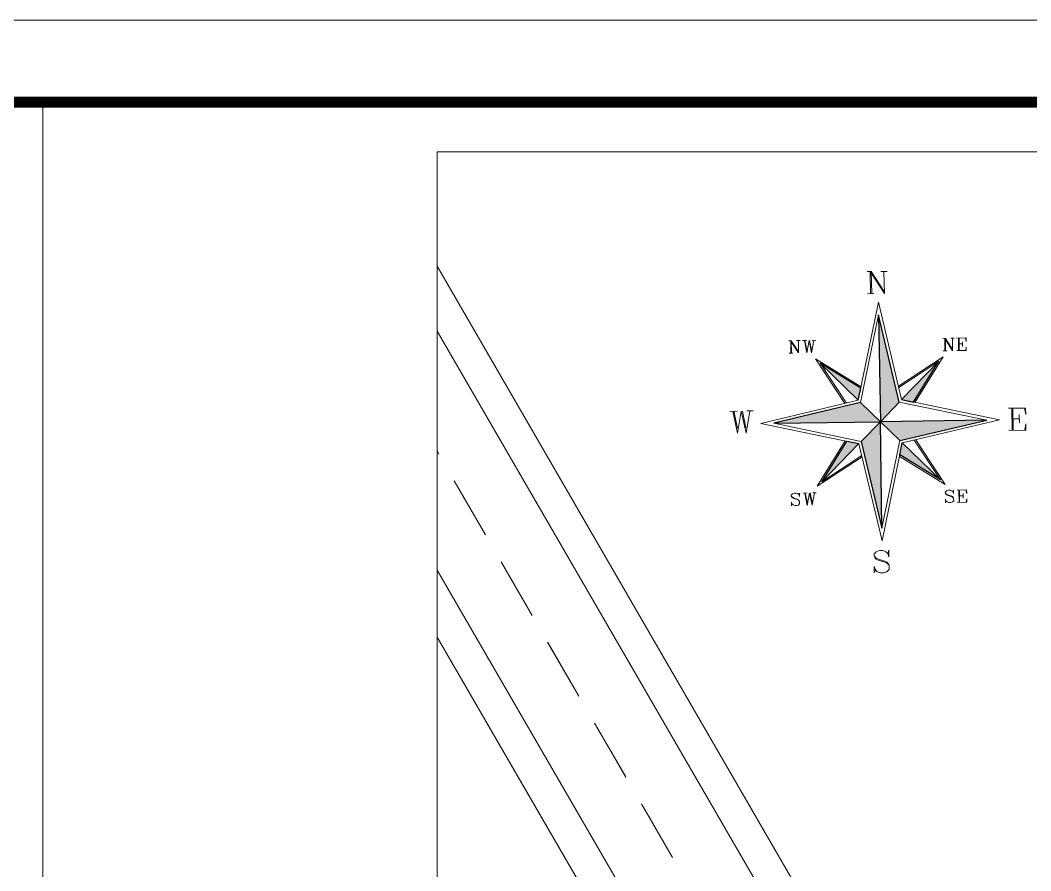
# Model space of a CAD drawing. Header units: millimetres. Extents: x 1345 to 2117, y 1214 to 1365.
# Drawn here: x 1553.41 to 1562.64, y 1288.56 to 1296.34 of the extents above; entities that cross this region are included whole.
import ezdxf

# ---------------------------------------------------------------- set-up
doc = ezdxf.new("R2010")
doc.units = ezdxf.units.MM
doc.header["$LTSCALE"] = 0.5
doc.layers.add('02', color=2, linetype='Continuous')

msp = doc.modelspace()

# ---------------------------------------------------------------- hatches: boundary and pattern name
at = {"true_color": 0x000007}
for points in [[(1561.4404, 1292.8477), (1561.252, 1293.6438), (1561.2674, 1292.6683)], [(1561.0656, 1292.8647), (1561.0878, 1292.9743), (1560.7164, 1293.2032)], [(1561.8009, 1293.2208), (1561.461, 1292.8708), (1561.5717, 1292.8469)], [(1561.0874, 1292.8433), (1560.2937, 1292.6539), (1561.2674, 1292.6683)], [(1561.0924, 1292.4883), (1561.2818, 1291.6945), (1561.2674, 1292.6683)], [(1562.2411, 1292.6827), (1561.2674, 1292.6683), (1561.4464, 1292.4951)], [(1561.07, 1292.4683), (1560.7319, 1292.1193), (1560.9604, 1292.4904)], [(1561.4682, 1292.4737), (1561.8172, 1292.1355), (1561.446, 1292.364)]]:
    msp.add_hatch(color=7, dxfattribs=at).paths.add_polyline_path(points)

# ---------------------------------------------------------------- linework, layer by layer
at = {"color": 84, "linetype": 'Continuous', "lineweight": 15, "true_color": 0x259500}
msp.add_lwpolyline([(1557.2153, 1294.0905), (1561.8241, 1286.1326), (1561.8241, 1286.1326)], dxfattribs=at)
at = {"color": 7, "linetype": 'Continuous', "lineweight": 20, "true_color": 0x000007}
for points in [[(1561.1462, 1294.0401), (1561.1844, 1294.0399), (1561.1844, 1294.0399)], [(1561.1777, 1293.8378), (1561.175, 1294.0409), (1561.175, 1294.0409)], [(1561.1881, 1293.8391), (1561.1844, 1294.0399), (1561.3031, 1293.8582)], [(1561.1857, 1294.0225), (1561.3052, 1293.8395), (1561.3007, 1294.0416)], [(1561.2709, 1294.0425), (1561.3296, 1294.0425), (1561.3296, 1294.0425)], [(1561.1491, 1293.8365), (1561.2065, 1293.8386), (1561.2065, 1293.8386)], [(1561.2498, 1293.7599), (1561.0656, 1292.8647), (1561.0656, 1292.8647)], [(1561.461, 1292.8708), (1561.2498, 1293.7599), (1561.2498, 1293.7599)], [(1561.0874, 1292.8433), (1561.252, 1293.6438), (1561.252, 1293.6438)], [(1561.252, 1293.6438), (1561.4404, 1292.8477), (1562.2411, 1292.6827), (1561.4464, 1292.4951), (1561.2818, 1291.6945)], [(1560.4315, 1293.4073), (1560.4531, 1293.4086), (1560.4531, 1293.4086)], [(1560.4497, 1293.294), (1560.449, 1293.4086), (1560.449, 1293.4086)], [(1560.4531, 1293.3974), (1560.5202, 1293.2967), (1560.5178, 1293.4103)], [(1560.4559, 1293.2953), (1560.4531, 1293.4086), (1560.5189, 1293.3071)], [(1560.5021, 1293.41), (1560.535, 1293.4109), (1560.535, 1293.4109)], [(1560.5563, 1293.4097), (1560.5935, 1293.4113), (1560.5935, 1293.4113)], [(1560.5737, 1293.411), (1560.5963, 1293.298), (1560.5963, 1293.298)], [(1560.5778, 1293.411), (1560.5965, 1293.3251), (1560.5965, 1293.3251)], [(1560.5963, 1293.298), (1560.6165, 1293.4111), (1560.6391, 1293.2981)], [(1560.6205, 1293.4111), (1560.6393, 1293.3252), (1560.6393, 1293.3252)], [(1560.6592, 1293.4112), (1560.6391, 1293.2981), (1560.6391, 1293.2981)], [(1560.6425, 1293.4127), (1560.6765, 1293.4119), (1560.6765, 1293.4119)], [(1561.8396, 1293.4304), (1561.8622, 1293.43), (1561.8622, 1293.43)], [(1561.8577, 1293.3171), (1561.8556, 1293.4303), (1561.8556, 1293.4303)], [(1561.8614, 1293.4202), (1561.9278, 1293.3167), (1561.9271, 1293.4313)], [(1561.8633, 1293.3156), (1561.8622, 1293.43), (1561.928, 1293.3285)], [(1561.9112, 1293.4314), (1561.9428, 1293.4315), (1561.9428, 1293.4315)], [(1561.9643, 1293.4329), (1562.0519, 1293.4337), (1562.0528, 1293.4008), (1562.0456, 1293.4324)], [(1561.9825, 1293.3196), (1561.9803, 1293.4327), (1561.9803, 1293.4327)], [(1561.9869, 1293.4324), (1561.988, 1293.3181), (1561.988, 1293.3181)], [(1561.987, 1293.3785), (1562.0199, 1293.3794), (1562.0199, 1293.3794)], [(1562.0196, 1293.3992), (1562.0198, 1293.3564), (1562.0198, 1293.3564)], [(1560.433, 1293.2954), (1560.4671, 1293.2953), (1560.4671, 1293.2953)], [(1561.8421, 1293.3168), (1561.8737, 1293.317), (1561.8737, 1293.317)], [(1561.9655, 1293.3185), (1562.0525, 1293.3191), (1562.0524, 1293.3507), (1562.0485, 1293.3191)], [(1560.6745, 1293.2441), (1561.0913, 1292.9875), (1561.0913, 1292.9875)], [(1560.9435, 1292.8344), (1560.6745, 1293.2441), (1560.6745, 1293.2441)], [(1560.9572, 1292.8382), (1560.7164, 1293.2032), (1560.7164, 1293.2032)], [(1561.4325, 1292.9939), (1561.8404, 1293.2619), (1561.5838, 1292.8451)], [(1561.4359, 1292.98), (1561.8009, 1293.2208), (1561.8009, 1293.2208)], [(1561.0656, 1292.8647), (1560.1748, 1292.6525), (1560.1748, 1292.6525)], [(1560.2937, 1292.6539), (1561.0874, 1292.8433), (1561.0874, 1292.8433)], [(1562.3572, 1292.6848), (1561.461, 1292.8708), (1561.461, 1292.8708)], [(1559.8903, 1292.7628), (1559.9591, 1292.7645), (1559.9591, 1292.7645)], [(1559.9191, 1292.7637), (1559.9611, 1292.5627), (1559.9611, 1292.5627)], [(1559.9295, 1292.765), (1559.9606, 1292.61), (1559.9606, 1292.61)], [(1559.9611, 1292.5627), (1559.9966, 1292.7657), (1560.0395, 1292.5629)], [(1560.0064, 1292.7649), (1560.0385, 1292.6122), (1560.0385, 1292.6122)], [(1560.0754, 1292.7662), (1560.0395, 1292.5629), (1560.0395, 1292.5629)], [(1560.0456, 1292.7671), (1560.1043, 1292.7671), (1560.1043, 1292.7671)], [(1562.4398, 1292.7914), (1562.5944, 1292.7929), (1562.5961, 1292.7352), (1562.5843, 1292.7941)], [(1562.4714, 1292.5891), (1562.4687, 1292.7922), (1562.4687, 1292.7922)], [(1562.4783, 1292.7908), (1562.481, 1292.5876), (1562.481, 1292.5876)], [(1562.5375, 1292.7353), (1562.538, 1292.6564), (1562.538, 1292.6564)], [(1560.1748, 1292.6525), (1561.0708, 1292.4669), (1561.0708, 1292.4669)], [(1561.0924, 1292.4883), (1560.2937, 1292.6539), (1560.2937, 1292.6539)], [(1561.4682, 1292.4737), (1562.3572, 1292.6848), (1562.3572, 1292.6848)], [(1562.4428, 1292.5878), (1562.5971, 1292.5897), (1562.597, 1292.6477), (1562.5873, 1292.5905)], [(1562.4799, 1292.6949), (1562.5383, 1292.6953), (1562.5383, 1292.6953)], [(1560.9469, 1292.4944), (1560.6903, 1292.0776), (1560.6903, 1292.0776)], [(1561.0708, 1292.4669), (1561.284, 1291.5785), (1561.284, 1291.5785)], [(1561.2818, 1291.6945), (1561.0924, 1292.4883), (1561.0924, 1292.4883)], [(1561.284, 1291.5785), (1561.4682, 1292.4737), (1561.4682, 1292.4737)], [(1561.8172, 1292.1355), (1561.5774, 1292.4988), (1561.5774, 1292.4988)], [(1561.8593, 1292.0942), (1561.5913, 1292.5022), (1561.5913, 1292.5022)], [(1560.6903, 1292.0776), (1561.1002, 1292.3462), (1561.1002, 1292.3462)], [(1560.7319, 1292.1193), (1561.0979, 1292.3583), (1561.0979, 1292.3583)], [(1561.4425, 1292.3508), (1561.8593, 1292.0942), (1561.8593, 1292.0942)], [(1560.5241, 1291.9989), (1560.5284, 1292.0148), (1560.5287, 1291.9839), (1560.5241, 1291.9989), (1560.5131, 1292.0107), (1560.4972, 1292.015), (1560.4798, 1292.0137), (1560.4641, 1292.0093), (1560.4525, 1291.9979), (1560.4525, 1291.9868), (1560.4584, 1291.9766), (1560.4639, 1291.9711), (1560.4754, 1291.9665), (1560.5083, 1291.9563), (1560.5187, 1291.9506), (1560.5294, 1291.9392)], [(1560.4525, 1291.9868), (1560.4642, 1291.9777), (1560.4753, 1291.9706), (1560.5083, 1291.9604), (1560.5184, 1291.9551), (1560.5235, 1291.9493), (1560.5294, 1291.9392), (1560.5299, 1291.919), (1560.5191, 1291.9062), (1560.5042, 1291.9017), (1560.4865, 1291.9008), (1560.4695, 1291.9068), (1560.4594, 1291.9162), (1560.454, 1291.9336), (1560.4551, 1291.9003), (1560.4594, 1291.9162)], [(1560.5615, 1292.0164), (1560.5989, 1292.0176), (1560.5989, 1292.0176)], [(1560.5774, 1292.0163), (1560.6, 1291.9033), (1560.6, 1291.9033)], [(1560.5815, 1292.0163), (1560.6002, 1291.9303), (1560.6002, 1291.9303)], [(1560.6, 1291.9033), (1560.6201, 1292.0164), (1560.6446, 1291.9044)], [(1560.626, 1292.0174), (1560.6429, 1291.9305), (1560.6429, 1291.9305)], [(1560.6647, 1292.0175), (1560.6446, 1291.9044), (1560.6446, 1291.9044)], [(1560.649, 1292.0173), (1560.6801, 1292.0171), (1560.6801, 1292.0171)], [(1561.9322, 1292.0261), (1561.9364, 1292.0421), (1561.9363, 1292.0109), (1561.9322, 1292.0261), (1561.9208, 1292.0377), (1561.9038, 1292.0437), (1561.8885, 1292.0437), (1561.8722, 1292.0366), (1561.8606, 1292.0252), (1561.8623, 1292.015), (1561.8664, 1292.0039), (1561.872, 1291.9983), (1561.8834, 1291.9938), (1561.9164, 1291.9836), (1561.9267, 1291.9778), (1561.9374, 1291.9664)], [(1561.8623, 1292.015), (1561.8723, 1292.005), (1561.8824, 1291.9997), (1561.9153, 1291.9894), (1561.9278, 1291.9831), (1561.9323, 1291.9793), (1561.9374, 1291.9664), (1561.938, 1291.9462), (1561.9262, 1291.9353), (1561.9122, 1291.9289), (1561.8945, 1291.9281), (1561.8793, 1291.9351), (1561.8674, 1291.9435), (1561.862, 1291.9609), (1561.8632, 1291.9275), (1561.8674, 1291.9435)], [(1561.9695, 1292.0437), (1562.056, 1292.0463), (1562.0572, 1292.0129), (1562.0497, 1292.045)], [(1561.9879, 1291.93), (1561.9855, 1292.0435), (1561.9855, 1292.0435)], [(1561.991, 1291.9904), (1562.0251, 1291.9902), (1562.0251, 1291.9902)], [(1561.9913, 1292.0446), (1561.9922, 1291.9307), (1561.9922, 1291.9307)], [(1562.0238, 1292.0118), (1562.0239, 1291.969), (1562.0239, 1291.969)], [(1561.9702, 1291.9291), (1562.0567, 1291.9317), (1562.0566, 1291.9633), (1562.0526, 1291.9317)], [(1561.3355, 1291.4622), (1561.345, 1291.4924), (1561.3449, 1291.4337), (1561.3355, 1291.4622), (1561.3147, 1291.4819), (1561.2873, 1291.4906), (1561.2585, 1291.4898), (1561.2289, 1291.4791), (1561.2107, 1291.4598), (1561.2103, 1291.4413), (1561.2192, 1291.4219), (1561.2292, 1291.4118), (1561.2482, 1291.4023), (1561.3079, 1291.3852), (1561.3277, 1291.3744), (1561.347, 1291.3562)], [(1561.2103, 1291.4413), (1561.2306, 1291.4214), (1561.2494, 1291.4123), (1561.3076, 1291.3939), (1561.3263, 1291.3848), (1561.3363, 1291.3747), (1561.347, 1291.3562), (1561.3468, 1291.318), (1561.3272, 1291.2973), (1561.2991, 1291.288), (1561.2703, 1291.2872), (1561.2397, 1291.2964), (1561.2221, 1291.3156), (1561.2114, 1291.3452), (1561.2118, 1291.2867), (1561.2221, 1291.3156)]]:
    msp.add_lwpolyline(points, dxfattribs=at)
at = {"color": 7, "linetype": 'Continuous', "lineweight": -2, "true_color": 0x000007}
for points in [[(1561.4404, 1292.8477), (1561.252, 1293.6438), (1561.2674, 1292.6683)], [(1561.0656, 1292.8647), (1561.0878, 1292.9743), (1560.7164, 1293.2032)], [(1561.8009, 1293.2208), (1561.461, 1292.8708), (1561.5717, 1292.8469)], [(1561.0874, 1292.8433), (1560.2937, 1292.6539), (1561.2674, 1292.6683)], [(1561.0924, 1292.4883), (1561.2818, 1291.6945), (1561.2674, 1292.6683)], [(1562.2411, 1292.6827), (1561.2674, 1292.6683), (1561.4464, 1292.4951)], [(1561.07, 1292.4683), (1560.7319, 1292.1193), (1560.9604, 1292.4904)], [(1561.4682, 1292.4737), (1561.8172, 1292.1355), (1561.446, 1292.364)]]:
    msp.add_lwpolyline(points, close=True, dxfattribs=at)
at = {"color": 7, "linetype": 'Continuous', "lineweight": 5}
for points in [[(1557.2153, 1293.4966), (1561.6631, 1285.8192), (1561.6631, 1285.8192)], [(1557.2153, 1292.3986), (1557.2314, 1292.3708), (1557.2314, 1292.3708)], [(1557.2153, 1291.3113), (1560.8028, 1285.1189), (1560.8028, 1285.1189)]]:
    msp.add_lwpolyline(points, dxfattribs=at)
at = {"color": 7, "linetype": 'Continuous', "lineweight": 5, "true_color": 0x000007}
for points in [[(1557.372, 1292.1281), (1557.6585, 1291.6336), (1557.6585, 1291.6336)], [(1557.8018, 1291.3863), (1558.0856, 1290.8963), (1558.0856, 1290.8963)], [(1557.8044, 1291.3817), (1558.0856, 1290.8963), (1558.0856, 1290.8963)], [(1558.2262, 1290.6536), (1558.5128, 1290.1591), (1558.5128, 1290.1591)], [(1558.2289, 1290.6491), (1558.5128, 1290.1591), (1558.5128, 1290.1591)], [(1558.656, 1289.9118), (1558.9399, 1289.4218), (1558.9399, 1289.4218)], [(1558.656, 1289.9118), (1558.9425, 1289.4173), (1558.9425, 1289.4173)], [(1559.0831, 1289.1746), (1559.367, 1288.6846), (1559.367, 1288.6846)], [(1559.0858, 1289.17), (1559.367, 1288.6846), (1559.367, 1288.6846)]]:
    msp.add_lwpolyline(points, dxfattribs=at)
at = {"color": 7, "linetype": 'Continuous', "lineweight": 18}
for points in [[(1557.2153, 1283.2999), (1560.3117, 1285.3543), (1557.2153, 1290.699)], [(1557.2153, 1290.699), (1560.4444, 1285.1253), (1560.4444, 1285.1253)]]:
    msp.add_lwpolyline(points, dxfattribs=at)
at = {"layer": '02', "lineweight": 18}
for points in [[(1523.0137, 1251.788), (1584.2137, 1251.788), (1584.2137, 1296.338), (1523.0137, 1296.338)], [(1576.1667, 1275.9673), (1557.2153, 1275.9673), (1557.2153, 1295.1356), (1576.1667, 1295.1356)]]:
    msp.add_lwpolyline(points, close=True, dxfattribs=at)
at = {"layer": '02', "lineweight": 18, "const_width": 0.1}
msp.add_lwpolyline([(1523.7637, 1252.538), (1583.4637, 1252.538), (1583.4637, 1295.588), (1523.7637, 1295.588)], close=True, dxfattribs=at)
at = {"layer": '02', "lineweight": 18}
msp.add_lwpolyline([(1553.6137, 1252.538), (1553.6137, 1295.588), (1536.9993, 1295.6162), (1536.9993, 1261.7994)], dxfattribs=at)

doc.saveas('drawing.dxf')
